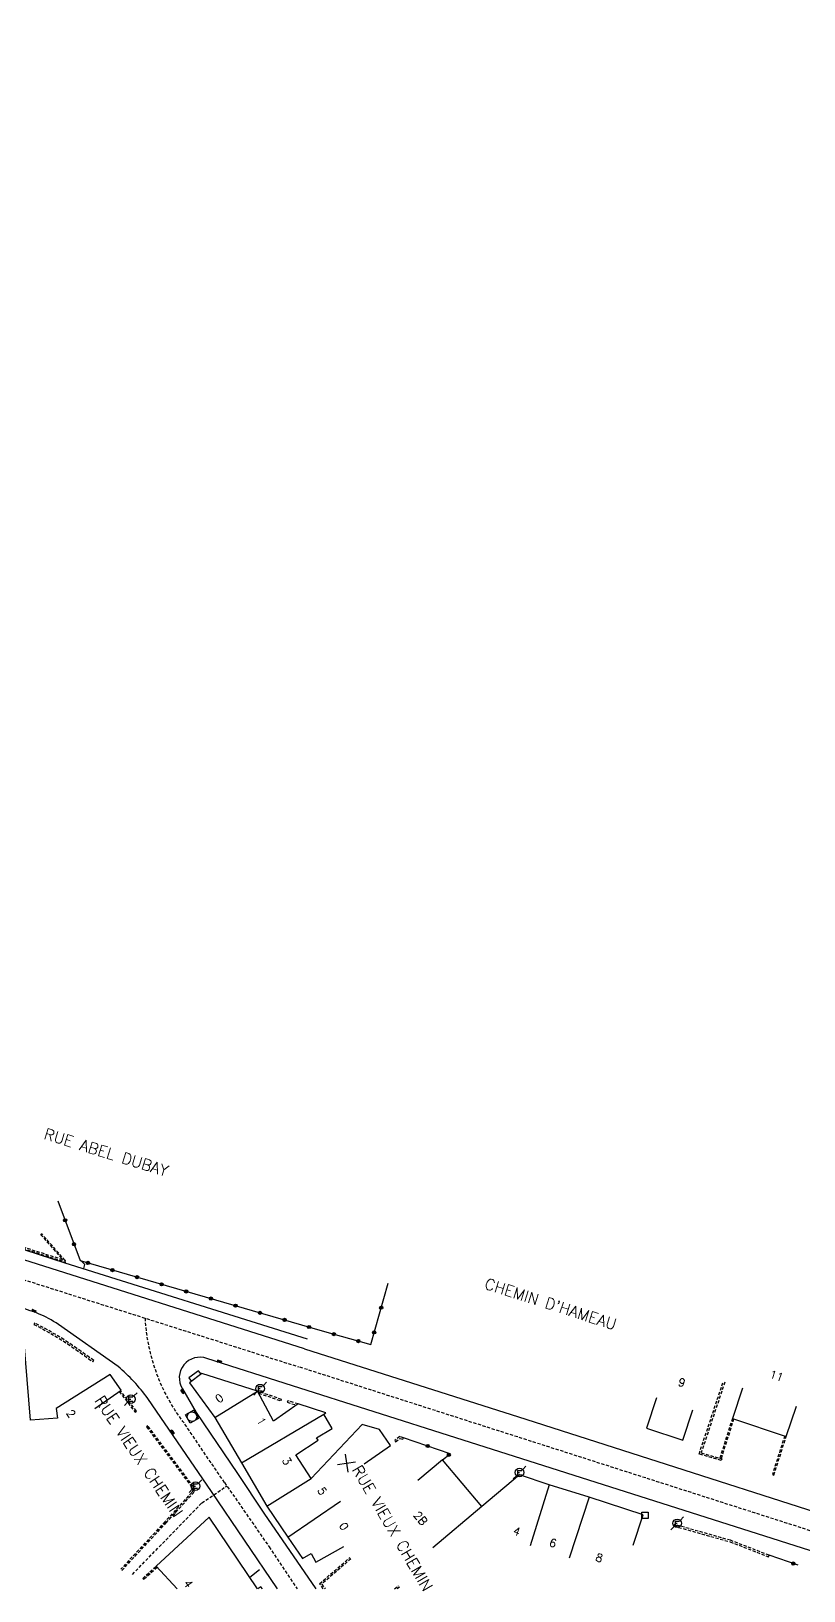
# Model space of a CAD drawing. Header units: millimetres. Extents: x 151000 to 152000, y 111999 to 113000.
# Drawn here: x 151683.2 to 151803.9, y 111999.7 to 112243.4 of the extents above; entities that cross this region are included whole.
import ezdxf
from ezdxf.enums import TextEntityAlignment as Align

# ---------------------------------------------------------------- set-up
doc = ezdxf.new("R2010")
doc.units = ezdxf.units.MM
doc.linetypes.add('DASHED', pattern=[0.75, 0.5, -0.25])
doc.layers.get('0').update_dxf_attribs({"linetype": 'CONTINUOUS'})
for name, color, linetype in [('W0001', 6, 'DASHED'), ('W0008', 7, 'CONTINUOUS'), ('W0100', 7, 'CONTINUOUS'), ('W0112', 1, 'DASHED'), ('W0322', 7, 'CONTINUOUS'), ('W0334', 7, 'CONTINUOUS'), ('W0400', 7, 'CONTINUOUS'), ('W0420', 7, 'CONTINUOUS'), ('W0471', 7, 'CONTINUOUS'), ('W0989', 7, 'CONTINUOUS'), ('W0991', 7, 'CONTINUOUS'), ('W1102', 7, 'CONTINUOUS')]:
    doc.layers.add(name, color=color, linetype=linetype)
doc.styles.get("Standard").update_dxf_attribs({"font": 'romans.shx', "width": 0.85})

# ---------------------------------------------------------------- blocks, each defined once
blk = doc.blocks.new('T471')
for p, q in [((-0.333334, 0.333334), (-0.333334, -0.333334)), ((-0.333334, 0.333334), (0.333334, 0.333334)), ((-0.333334, 0), (0, 0)), ((0.500001, 0.500001), (1.000002, 1.000002)), ((-0.500001, -0.500001), (-1.000002, -1.000002)), ((-0.333334, -0.333334), (0.333334, -0.333334))]:
    blk.add_line(p, q)
blk.add_ellipse((0, 0), major_axis=(0.471405, 0.471405), ratio=1, start_param=5.4977871438, end_param=11.780972451)
blk = doc.blocks.new('t322o')
at = {"color": 0, "linetype": 'Continuous'}
for radius in [0.25, 0.15]:
    blk.add_circle((0, 0), radius, dxfattribs=at)
blk = doc.blocks.new('t991o')
at = {"color": 0, "linetype": 'Continuous'}
for p, q in [((-1, 1), (1, -1)), ((-1, -1), (1, 1))]:
    blk.add_line(p, q, dxfattribs=at)
blk = doc.blocks.new('T400')
for p, q in [((-0.15, 0.3), (0.15, 0.3)), ((-0.15, -0.25), (-0.15, 0.3)), ((-0.15, 0.15), (0.15, 0.15)), ((-0.15, 0), (0.15, 0)), ((0.15, 0.3), (0.15, -0.25)), ((-0.15, -0.15), (0.15, -0.15)), ((-0.15, -0.25), (-0.15, -0.3)), ((-0.15, -0.3), (0.15, -0.3)), ((0.15, -0.3), (0.15, -0.25))]:
    blk.add_line(p, q)
blk = doc.blocks.new('T420')
for p, q in [((0.75, 0.75), (-0.75, 0.75)), ((-0.75, 0.75), (-0.75, -0.75)), ((0.75, 0.75), (0.75, -0.75)), ((0.75, -0.75), (-0.75, -0.75))]:
    blk.add_line(p, q)
blk.add_ellipse((0, 0), major_axis=(-0.53, 0.53), ratio=1, start_param=3.926991, end_param=10.210176)
blk = doc.blocks.new('t112o')
at = {"color": 0, "linetype": 'Continuous'}
for p, q in [((-0.5, 0.5), (0.5, 0.5)), ((-0.5, -0.5), (-0.5, 0.5)), ((0.5, 0.5), (0.5, -0.5)), ((0.5, -0.5), (-0.5, -0.5))]:
    blk.add_line(p, q, dxfattribs=at)

msp = doc.modelspace()

# ---------------------------------------------------------------- linework, layer by layer
at = {"layer": 'W0001'}
msp.add_lwpolyline([(151490.6, 112315.75, 0.113803), (151497.62, 112307.4), (151502.86, 112304.96), (151509.08, 112301.32), (151513.3, 112298.61), (151537.27, 112283.35), (151541.65, 112280.3, -0.111292), (151568.27, 112249.52, -0.064287), (151574.7, 112232.62), (151578.59, 112214.65), (151581.95, 112199.9, 0.011557), (151584.78, 112188.92, 0.038008), (151590.52, 112169.7, 0.000633), (151590.65, 112169.38, 0.010945), (151594.69, 112160), (151615.64, 112116.97), (151628.46, 112090.97, 0.093882), (151651.71, 112064.36, 0.027342), (151662.73, 112056.64, 0.065369), (151679.02, 112049.26), (151724.98, 112034.69)], format="xyb", dxfattribs=at)
at = {"layer": 'W0001', "flags": 128}
msp.add_lwpolyline([(151713.39, 112016.62), (151706.9, 112026.16, -0.149887), (151701.02, 112042.28)], format="xyb", dxfattribs=at)
at = {"layer": 'W0001'}
for points in [[(151833.36, 112000), (151808.49, 112007.95), (151724.98, 112034.69)], [(151698.99, 112002.26), (151709.85, 112013.43), (151713.76, 112016.09)], [(151713.39, 112016.62), (151720.37, 112006.56), (151724.74, 112000)]]:
    msp.add_lwpolyline(points, dxfattribs=at)
at = {"layer": 'W0008'}
for points in [[(151725.88, 112037.53), (151679.9, 112052.1, -0.065436), (151664.3, 112059.17, -0.027342), (151653.55, 112066.7, -0.093587), (151631.08, 112092.38), (151618.31, 112118.28), (151597.38, 112161.27, -0.010907), (151593.41, 112170.49, -0.051371), (151585.78, 112196.72), (151580.76, 112221.47, 0.02028), (151578.11, 112233.37, 0.021131), (151575.29, 112242.44, 0.046737), (151570.12, 112253.51, 0.088795)], [(151711.35, 112015.22), (151701.39, 112029.75, 0.060576), (151696.76, 112034.75), (151687.45, 112041.32, 0.095114), (151680.89, 112044.05, 0.069326), (151676.87, 112044.31, 0.065531), (151660.11, 112040.84), (151654.34, 112038.69, -0.02192), (151644.92, 112034.87, -0.067719), (151624.21, 112030.54), (151607.12, 112029.73), (151580.87, 112028.37), (151562.41, 112029), (151528.97, 112034.26), (151510.45, 112038.1), (151507.29, 112039.06, 0.067988), (151505.21, 112039.45), (151501.61, 112039.69)], [(151724.04, 112031.74), (151710.64, 112036, 0.71613), (151706.82, 112031.28), (151708.97, 112027.58), (151715.43, 112018.02)]]:
    msp.add_lwpolyline(points, format="xyb", dxfattribs=at)
at = {"layer": 'W0008', "flags": 128}
for points in [[(151725.87, 112037.51), (151760.48, 112026.51), (151827.74, 112004.95), (151843.25, 112000)], [(151823.68, 112000), (151817.44, 112002), (151749.55, 112023.58), (151724.04, 112031.74)], [(151721.65, 112000), (151711.35, 112015.22)]]:
    msp.add_lwpolyline(points, dxfattribs=at)
msp.add_lwpolyline([(151715.43, 112018.02), (151719.55, 112011.84), (151727.66, 112000, -0.0157)], format="xyb", dxfattribs=at)
at = {"layer": 'W0100', "flags": 128}
for points in [[(151693.14, 112028.17), (151697.23, 112031.04), (151695.52, 112033.48), (151687.11, 112028.19), (151687.27, 112026.68), (151683.09, 112026.35), (151681.82, 112041.63), (151680.35, 112042.85), (151672.52, 112042.26), (151672.89, 112037.27)], [(151735.23, 112019.56), (151739.33, 112022.42), (151737.61, 112024.89), (151734.92, 112025.68), (151726.94, 112017.26), (151724.53, 112020.95), (151728.01, 112023.23), (151727.78, 112023.62), (151730.23, 112025.08), (151728.9, 112027.31), (151729.24, 112027.52), (151724.91, 112028.89), (151721.07, 112026.23), (151718.54, 112030.9), (151709.87, 112033.65), (151707.92, 112032.2), (151711.86, 112026.78), (151716.04, 112019.7), (151719.98, 112012.92), (151723.27, 112008.08), (151725.56, 112004.73), (151726.91, 112005.53), (151727.64, 112004.2), (151732.02, 112006.61)], [(151794.34, 112031.37), (151792.76, 112026.63), (151801.17, 112023.82), (151802.75, 112028.57)], [(151780.91, 112029.86), (151779.34, 112025.12), (151785.03, 112023.23), (151786.6, 112027.97)], [(151777.26, 112006.83), (151778.81, 112011.58), (151770.35, 112014.33), (151764.1, 112016.27), (151759.49, 112017.83), (151753.6, 112012.87), (151747.45, 112020.17), (151743.62, 112016.95)], [(151718.54, 112000), (151710.97, 112011.23), (151702.69, 112003.54), (151705.97, 112000)]]:
    msp.add_lwpolyline(points, dxfattribs=at)
at = {"layer": 'W0112'}
for points in [[(151684.66, 112055.37), (151688.11, 112051.43), (151678.31, 112054.53), (151678.25, 112054.34), (151688.49, 112051.1), (151688.55, 112051.29), (151688.48, 112051.32), (151684.81, 112055.5)], [(151696.93, 112030.83), (151699.43, 112027.63), (151699.62, 112027.78), (151697.13, 112030.97)], [(151718.72, 112030.57), (151722.24, 112029.38), (151722.32, 112029.61), (151718.54, 112030.9)], [(151791.57, 112032.3), (151787.87, 112021.24), (151791.09, 112020.3), (151791.02, 112020.06), (151787.55, 112021.07), (151791.33, 112032.38)], [(151724.91, 112028.89), (151723.28, 112029.4), (151723.2, 112029.16), (151724.65, 112028.71)], [(151792.76, 112026.63), (151790.8, 112020.48), (151791.04, 112020.41), (151793, 112026.55)], [(151697.35, 112002.89), (151704.25, 112010.31), (151708.45, 112014.91), (151708.53, 112015.01), (151708.59, 112015.11), (151708.64, 112015.23), (151708.66, 112015.36), (151708.68, 112015.48), (151708.67, 112015.59), (151708.65, 112015.7), (151708.62, 112015.8), (151708.58, 112015.9), (151708.52, 112015.99), (151701.41, 112025.47), (151701.21, 112025.32), (151708.32, 112015.84), (151708.36, 112015.78), (151708.39, 112015.71), (151708.41, 112015.64), (151708.42, 112015.57), (151708.43, 112015.49), (151708.42, 112015.4), (151708.4, 112015.31), (151708.36, 112015.22), (151708.32, 112015.14), (151708.26, 112015.07), (151704.07, 112010.48), (151697.17, 112003.06)], [(151800.93, 112023.9), (151799.01, 112017.87), (151799.24, 112017.79), (151801.17, 112023.82)], [(151728.81, 112000), (151728.26, 112000.81), (151732.97, 112004.89)], [(151733.14, 112004.7), (151728.59, 112000.76), (151729.11, 112000)], [(151702.86, 112003.35), (151700.79, 112001.46), (151700.62, 112001.64), (151702.69, 112003.54)], [(151739.96, 112000), (151740.59, 112000.47)], [(151740.74, 112000.27), (151740.38, 112000)]]:
    msp.add_lwpolyline(points, dxfattribs=at)
for points in [[(151683.62, 112041.33), (151684.28, 112040.97), (151684.94, 112040.61), (151685.59, 112040.25), (151686.24, 112039.88), (151686.89, 112039.51), (151687.53, 112039.12), (151688.16, 112038.73), (151688.84, 112038.29), (151689.51, 112037.84), (151690.17, 112037.38), (151690.83, 112036.91), (151691.49, 112036.44), (151692.14, 112035.96), (151692.8, 112035.47), (151692.95, 112035.68), (151692.29, 112036.16), (151691.64, 112036.64), (151690.98, 112037.11), (151690.32, 112037.58), (151689.65, 112038.05), (151688.98, 112038.5), (151688.3, 112038.94), (151687.66, 112039.34), (151687.02, 112039.72), (151686.37, 112040.1), (151685.71, 112040.47), (151685.06, 112040.83), (151684.4, 112041.19), (151683.74, 112041.55)], [(151740.13, 112023), (151740.84, 112023.51), (151741.28, 112023.38), (151741.36, 112023.61), (151740.8, 112023.79), (151739.99, 112023.2)], [(151783.62, 112009.82), (151792.4, 112007.35), (151798.4, 112005.02), (151798.49, 112005.25), (151792.48, 112007.59), (151783.69, 112010.06)]]:
    msp.add_lwpolyline(points, close=True, dxfattribs=at)
at = {"layer": 'W0322', "flags": 128}
for points in [[(151687.34, 112060.65), (151690.84, 112051.28), (151728.27, 112040.43), (151736.24, 112038.16), (151738.98, 112047.77)], [(151747.45, 112020.17), (151748.67, 112021.12), (151741.36, 112023.61)], [(151803.06, 112003.7), (151798.49, 112005.25)]]:
    msp.add_lwpolyline(points, dxfattribs=at)
at = {"layer": 'W0334'}
for points in [[(151726.36, 112039.03), (151688.48, 112050.89), (151678.17, 112054.22), (151678.25, 112054.34), (151677.55, 112055.17)], [(151688.49, 112051.1), (151688.48, 112050.89)], [(151691.42, 112050.05), (151691.54, 112050.68), (151690.96, 112051.28)], [(151709.75, 112033.56), (151709.35, 112034.09), (151707.81, 112032.95), (151708.21, 112032.42)]]:
    msp.add_lwpolyline(points, dxfattribs=at)
at = {"layer": 'W0334', "flags": 128}
for points in [[(151717.36, 112001.83), (151718.87, 112003.01)], [(151719.32, 112000), (151719.09, 112000.33), (151718.61, 112000)]]:
    msp.add_lwpolyline(points, dxfattribs=at)
at = {"layer": 'W1102'}
for p, q in [((151711.86, 112026.78), (151718.54, 112030.9)), ((151716.04, 112019.7), (151728.9, 112027.31)), ((151719.98, 112012.92), (151726.94, 112017.26)), ((151764.1, 112016.27), (151761.14, 112006.72)), ((151723.27, 112008.08), (151731.54, 112013.72)), ((151770.35, 112014.33), (151767.26, 112004.82)), ((151753.6, 112012.87), (151745.96, 112006.42))]:
    msp.add_line(p, q, dxfattribs=at)

# ---------------------------------------------------------------- block references
at = {"layer": 'W0112'}
msp.add_blockref('t112o', (151779.1, 112011.51), dxfattribs=at)
at = {"layer": 'W0322'}
for p, rotation in [((151688.48, 112057.59), 290.4435653751165), ((151689.88, 112053.85), 290.4435653751165), ((151692.04, 112050.93), 343.8377331417673), ((151695.89, 112049.81), 343.8377331417673), ((151699.73, 112048.7), 343.8377331417673), ((151703.57, 112047.59), 343.8377331417673), ((151707.41, 112046.47), 343.8377331417673), ((151711.25, 112045.36), 343.8377331417673), ((151715.1, 112044.25), 343.8377331417673), ((151718.94, 112043.13), 343.8377331417673), ((151737.88, 112043.93), 74.08758673047261), ((151722.78, 112042.02), 343.8377331417673), ((151726.62, 112040.91), 343.8377331417673), ((151736.78, 112040.08), 74.08758673047261), ((151730.47, 112039.8), 344.0875867304072), ((151734.31, 112038.71), 344.0875867304072), ((151745.14, 112022.32), 161.1928961864155), ((151748.45, 112020.95), 38.00061411580903), ((151802.28, 112003.96), 161.2900383499128)]:
    msp.add_blockref('t322o', p, dxfattribs=dict(at, rotation=rotation))
at = {"layer": 'W0400'}
for p, rotation in [((151683.6, 112043.43), 249.1867443545226), ((151712.57, 112035.54), 252.3803030603), ((151706.86, 112030.88), 29.83653891011375), ((151705.21, 112024.46), 214.438046799841)]:
    msp.add_blockref('T400', p, dxfattribs=dict(at, rotation=rotation))
at = {"layer": 'W0420', "rotation": 300.1147524423}
msp.add_blockref('T420', (151708.31, 112026.91), dxfattribs=at)
at = {"layer": 'W0471'}
for p in [(151698.74, 112029.65), (151718.96, 112031.29), (151759.5, 112018.17), (151708.86, 112016.06), (151784.14, 112010.25)]:
    msp.add_blockref('T471', p, dxfattribs=at)
at = {"layer": 'W0991', "rotation": 323.5486556355294}
msp.add_blockref('t991o', (151732.45, 112019.64), dxfattribs=at)

# ---------------------------------------------------------------- texts
at = {"layer": 'W0989'}
for s, rotation, p in [('RUE ABEL DUBAY', 342.7782, (151694.93, 112068.2)), ("CHEMIN D'HAMEAU", 342.2771, (151764.36, 112044.51)), ('RUE VIEUX CHEMIN', 304.2551, (151700.02, 112020.69)), ('RUE VIEUX CHEMIN', 300.3722, (151739.64, 112009.49))]:
    msp.add_text(s, height=1.75, rotation=rotation, dxfattribs=at).set_placement(p, align=Align.MIDDLE)
at = {"layer": 'W0991'}
for s, rotation, p in [('11', 341.5343, (151799.66, 112033.29)), ('9', 341.6349, (151784.86, 112032.24)), ('0', 36.4937, (151712.58, 112029.78)), ('2', 305.0487, (151689.42, 112027.38)), ('1', 300.5448, (151719.17, 112026.19)), ('3', 300.1428, (151723.14, 112019.97)), ('5', 304.2704, (151728.65, 112015.29)), ('2B', 310.1352, (151744.03, 112011.04)), ('0', 298.8456, (151732.05, 112009.77)), ('4', 341.2374, (151759.06, 112009)), ('6', 342.7783, (151764.71, 112007.18)), ('8', 342.0027, (151771.95, 112004.87)), ('4', 303.9854, (151707.73, 112000.83))]:
    msp.add_text(s, height=1.25, rotation=rotation, dxfattribs=at).set_placement(p, align=Align.MIDDLE)

doc.saveas('drawing.dxf')
